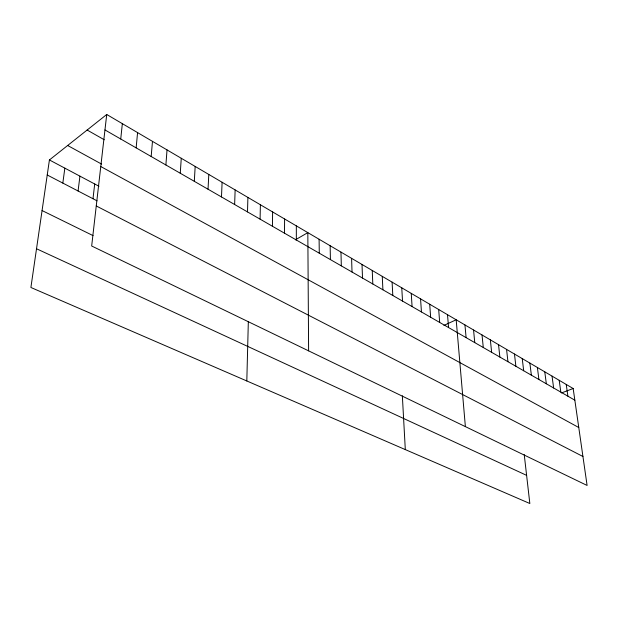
<?xml version="1.0" encoding="UTF-8"?>
<svg xmlns="http://www.w3.org/2000/svg" width="618" height="618" viewBox="0 0 618 618"><rect width="100%" height="100%" fill="white"/><g stroke="black" fill="none" stroke-linecap="round" stroke-linejoin="round"><path stroke-width="0.93" d="M284.504 233.195L284.597 218.981M272.43 226.25L272.615 211.943M260.093 219.158L260.387 204.759M246.814 380.966L248.336 321.476M247.501 211.912L247.903 197.42M234.631 204.512L235.141 189.927M221.483 196.949L222.109 182.271M208.042 189.216L208.791 174.446M194.307 181.313L195.18 166.451M180.255 173.233L181.267 158.27M165.887 164.975L167.03 149.911M151.178 156.516L152.476 141.36M136.138 147.864L137.582 132.607M120.734 139.004L122.341 123.654M106.729 114.484L91.673 246.003L587.1 485.454L573.164 388.513L106.729 114.484L49.417 159.962L30.9 287.478L529.835 503.515L524.234 454.585M92.986 198.733L94.708 183.986M78.069 191.001L79.938 176.153M62.827 183.082L64.844 168.15M295.419 239.815L307.826 232.631L308.614 350.854M443.925 325.408L456.177 319.784L465.377 426.621M561.484 392.955L573.164 388.513M36.524 248.76L526.606 475.35M42.07 210.553L93.055 235.612M96.261 205.956L582.936 456.493M47.231 174.994L97.034 200.835M49.417 159.962L98.957 186.242M100.773 166.536L578.772 427.517M67.656 145.493L101.591 164.094M87.13 130.035L104.28 139.768M104.96 129.934L574.84 400.178M566.235 384.442L567.888 396.177M559.197 380.309L560.82 392.113M552.044 376.107L553.635 387.988M544.775 371.835L546.335 383.786M537.39 367.494L538.911 379.514M529.873 363.083L531.364 375.172M522.241 358.594L523.685 370.761M514.47 354.029L515.883 366.273M506.567 349.394L507.942 361.708M498.533 344.666L499.862 357.057M490.352 339.861L491.642 352.33M482.032 334.979L483.284 347.525M473.566 330.004L474.763 342.627M464.952 324.937L466.103 337.637M447.509 314.693L448.56 327.548M438.687 309.51L439.684 322.449M429.703 304.234L430.646 317.25M420.557 298.857L421.445 311.959M411.248 293.388L412.075 306.567M401.762 287.818L402.534 301.082M402.349 395.798L405.308 449.595M392.106 282.14L392.809 295.489M382.264 276.362L382.905 289.788M372.237 270.468L372.808 283.979M362.017 264.465L362.511 278.061M351.596 258.347L352.021 272.028M340.974 252.105L341.321 265.871M330.143 245.74L330.414 259.599M319.097 239.251L319.282 253.195M296.331 225.871L296.331 240"/></g></svg>
